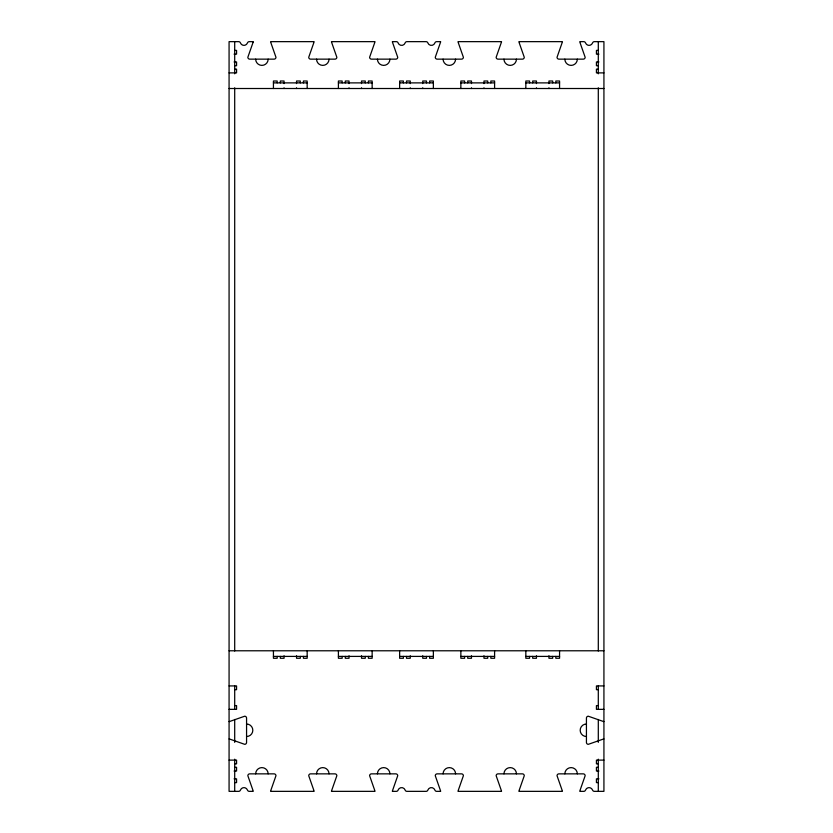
<?xml version="1.0" encoding="UTF-8"?>
<svg xmlns="http://www.w3.org/2000/svg" width="833" height="833" viewBox="0 0 833 833"><rect width="100%" height="100%" fill="white"/><g stroke="black" fill="none" stroke-linecap="round" stroke-linejoin="round"><path stroke-width="1.25" d="M234.698 50.396L236.572 50.396L236.572 54.145L234.073 54.145M598.302 50.396L596.428 50.396L596.428 54.145L598.927 54.145M234.073 61.954L236.572 61.954L236.572 65.703L234.698 65.703M598.927 61.954L596.428 61.954L596.428 65.703L598.302 65.703M234.698 69.139L236.572 69.139L236.572 72.888L229.075 72.888M598.302 69.139L596.428 69.139L596.428 72.888L603.925 72.888M273.432 82.883L307.169 82.883M338.406 82.883L372.143 82.883M399.632 82.883L433.368 82.883M460.857 82.883L494.594 82.883M525.831 82.883L559.568 82.883M229.075 88.506L603.925 88.506M229.075 650.781L603.925 650.781M273.432 656.404L307.169 656.404M338.406 656.404L372.143 656.404M399.632 656.404L433.368 656.404M460.857 656.404L494.594 656.404M525.831 656.404L559.568 656.404M229.075 685.923L236.572 685.923L236.572 689.672L234.698 689.672M603.925 685.923L596.428 685.923L596.428 689.672L598.302 689.672M234.698 705.603L236.572 705.603L236.572 709.352L229.075 709.352M598.302 705.603L596.428 705.603L596.428 709.352L603.925 709.352M229.075 760.112L236.572 760.112L236.572 763.861L234.698 763.861M603.925 760.112L596.428 760.112L596.428 763.861L598.302 763.861M234.698 767.297L236.572 767.297L236.572 771.046L234.073 771.046M598.302 767.297L596.428 767.297L596.428 771.046L598.927 771.046M234.073 778.855L236.572 778.855L236.572 782.604L234.698 782.604M598.927 778.855L596.428 778.855L596.428 782.604L598.302 782.604M598.302 41.65L598.302 73.825M598.302 87.809L598.302 651.021M598.302 685.923L598.302 709.352M598.302 719.462L598.302 742.37M598.302 759.175L598.302 791.35M559.568 88.506L559.568 81.009L555.819 81.009L555.819 82.883M559.568 650.781L559.568 658.278L555.819 658.278L555.819 656.404M552.695 82.883L552.695 81.009L548.947 81.009L548.947 83.592M552.695 656.404L552.695 658.278L548.947 658.278L548.947 655.779M548.947 87.809L548.947 88.506M536.452 83.592L536.452 81.009L532.704 81.009L532.704 82.883M536.452 87.809L536.452 88.506M536.452 655.779L536.452 658.278L532.704 658.278L532.704 656.404M529.58 82.883L529.58 81.009L525.831 81.009L525.831 88.506M529.58 656.404L529.58 658.278L525.831 658.278L525.831 650.781M494.594 88.506L494.594 81.009L490.845 81.009L490.845 82.883M494.594 650.781L494.594 658.278L490.845 658.278L490.845 656.404M487.721 82.883L487.721 81.009L483.973 81.009L483.973 83.592M487.721 656.404L487.721 658.278L483.973 658.278L483.973 655.779M483.973 87.809L483.973 88.506M471.478 83.592L471.478 81.009L467.729 81.009L467.729 82.883M471.478 87.809L471.478 88.506M471.478 655.779L471.478 658.278L467.729 658.278L467.729 656.404M464.606 82.883L464.606 81.009L460.857 81.009L460.857 88.506M464.606 656.404L464.606 658.278L460.857 658.278L460.857 650.781M433.368 88.506L433.368 81.009L429.62 81.009L429.62 82.883M433.368 650.781L433.368 658.278L429.62 658.278L429.62 656.404M426.496 82.883L426.496 81.009L422.748 81.009L422.748 83.592M426.496 656.404L426.496 658.278L422.748 658.278L422.748 655.779M422.748 87.809L422.748 88.506M410.252 83.592L410.252 81.009L406.504 81.009L406.504 82.883M410.252 87.809L410.252 88.506M410.252 655.779L410.252 658.278L406.504 658.278L406.504 656.404M403.38 82.883L403.38 81.009L399.632 81.009L399.632 88.506M403.38 656.404L403.38 658.278L399.632 658.278L399.632 650.781M372.143 88.506L372.143 81.009L368.394 81.009L368.394 82.883M372.143 650.781L372.143 658.278L368.394 658.278L368.394 656.404M365.271 82.883L365.271 81.009L361.522 81.009L361.522 83.592M365.271 656.404L365.271 658.278L361.522 658.278L361.522 655.779M361.522 87.809L361.522 88.506M349.027 83.592L349.027 81.009L345.279 81.009L345.279 82.883M349.027 87.809L349.027 88.506M349.027 655.779L349.027 658.278L345.279 658.278L345.279 656.404M342.155 82.883L342.155 81.009L338.406 81.009L338.406 88.506M342.155 656.404L342.155 658.278L338.406 658.278L338.406 650.781M307.169 88.506L307.169 81.009L303.42 81.009L303.42 82.883M307.169 650.781L307.169 658.278L303.42 658.278L303.42 656.404M300.296 82.883L300.296 81.009L296.548 81.009L296.548 83.592M300.296 656.404L300.296 658.278L296.548 658.278L296.548 655.779M296.548 87.809L296.548 88.506M284.053 83.592L284.053 81.009L280.305 81.009L280.305 82.883M284.053 87.809L284.053 88.506M284.053 655.779L284.053 658.278L280.305 658.278L280.305 656.404M277.181 82.883L277.181 81.009L273.432 81.009L273.432 88.506M277.181 656.404L277.181 658.278L273.432 658.278L273.432 650.781M234.698 41.65L234.698 73.825M234.698 87.809L234.698 651.021M234.698 685.923L234.698 709.352M234.698 719.462L234.698 742.37M234.698 759.175L234.698 791.35M577.342 59.143A6.248 6.248 0 0 1 571.094 65.391A6.248 6.248 0 0 1 564.847 59.143M516.46 59.143A6.248 6.248 0 0 1 510.212 65.391A6.248 6.248 0 0 1 503.965 59.143M455.578 59.143A6.248 6.248 0 0 1 449.331 65.391A6.248 6.248 0 0 1 443.083 59.143M389.917 59.143A6.248 6.248 0 0 1 383.669 65.391A6.248 6.248 0 0 1 377.422 59.143M329.035 59.143A6.248 6.248 0 0 1 322.788 65.391A6.248 6.248 0 0 1 316.54 59.143M268.153 59.143A6.248 6.248 0 0 1 261.906 65.391A6.248 6.248 0 0 1 255.658 59.143M603.925 721.565A1.874 1.874 0 0 1 603.394 721.493L588.306 716.213A1.874 1.874 0 0 0 586.432 718.088L586.432 742.453A1.874 1.874 0 0 0 588.306 744.327L603.394 739.048A1.874 1.874 0 0 1 603.925 738.965M586.432 736.518A6.248 6.248 0 0 1 580.185 730.27A6.248 6.248 0 0 1 586.432 724.023M229.075 738.965A1.874 1.874 0 0 1 229.616 739.048L244.694 744.327A1.874 1.874 0 0 0 246.568 742.453L246.568 718.088A1.874 1.874 0 0 0 244.694 716.213L229.616 721.493A1.874 1.874 0 0 1 229.075 721.565M246.568 724.023A6.248 6.248 0 0 1 252.816 730.27A6.248 6.248 0 0 1 246.568 736.518M255.658 773.857A6.248 6.248 0 0 1 261.906 767.61A6.248 6.248 0 0 1 268.153 773.857M316.54 773.857A6.248 6.248 0 0 1 322.788 767.61A6.248 6.248 0 0 1 329.035 773.857M377.422 773.857A6.248 6.248 0 0 1 383.669 767.61A6.248 6.248 0 0 1 389.917 773.857M443.083 773.857A6.248 6.248 0 0 1 449.331 767.61A6.248 6.248 0 0 1 455.578 773.857M503.965 773.857A6.248 6.248 0 0 1 510.212 767.61A6.248 6.248 0 0 1 516.46 773.857M564.847 773.857A6.248 6.248 0 0 1 571.094 767.61A6.248 6.248 0 0 1 577.342 773.857M253.128 42.181L247.849 57.269A1.874 1.874 0 0 0 249.723 59.143L274.088 59.143A1.874 1.874 0 0 0 275.962 57.269L270.683 42.181A1.874 1.874 0 0 1 270.61 41.65L314.093 41.65A1.874 1.874 0 0 1 314.01 42.181L308.731 57.269A1.874 1.874 0 0 0 310.605 59.143L334.97 59.143A1.874 1.874 0 0 0 336.844 57.269L331.565 42.181A1.874 1.874 0 0 1 331.492 41.65L374.975 41.65A1.874 1.874 0 0 1 374.892 42.181L369.613 57.269A1.874 1.874 0 0 0 371.487 59.143L395.852 59.143A1.874 1.874 0 0 0 397.726 57.269L392.447 42.181A1.874 1.874 0 0 1 392.374 41.65L396.321 41.65A1.874 1.874 0 0 1 398.091 42.9A3.748 3.748 0 0 0 405.161 42.9A1.874 1.874 0 0 1 406.921 41.65L426.079 41.65A1.874 1.874 0 0 1 427.839 42.9A3.748 3.748 0 0 0 434.909 42.9A1.874 1.874 0 0 1 436.679 41.65L440.636 41.65A1.874 1.874 0 0 1 440.553 42.181L435.274 57.269A1.874 1.874 0 0 0 437.148 59.143L461.513 59.143A1.874 1.874 0 0 0 463.387 57.269L458.108 42.181A1.874 1.874 0 0 1 458.035 41.65L501.518 41.65A1.874 1.874 0 0 1 501.435 42.181L496.156 57.269A1.874 1.874 0 0 0 498.03 59.143L522.395 59.143A1.874 1.874 0 0 0 524.269 57.269L518.99 42.181A1.874 1.874 0 0 1 518.917 41.65L562.4 41.65A1.874 1.874 0 0 1 562.317 42.181L557.038 57.269A1.874 1.874 0 0 0 558.912 59.143L583.277 59.143A1.874 1.874 0 0 0 585.151 57.269L579.872 42.181A1.874 1.874 0 0 1 579.799 41.65L583.746 41.65A1.874 1.874 0 0 1 585.516 42.9A3.748 3.748 0 0 0 592.586 42.9A1.874 1.874 0 0 1 594.345 41.65L603.925 41.65L603.925 791.35L594.345 791.35A1.874 1.874 0 0 1 592.586 790.101A3.748 3.748 0 0 0 585.516 790.101A1.874 1.874 0 0 1 583.746 791.35L579.799 791.35A1.874 1.874 0 0 1 579.872 790.819L585.151 775.731A1.874 1.874 0 0 0 583.277 773.857L558.912 773.857A1.874 1.874 0 0 0 557.038 775.731L562.317 790.819A1.874 1.874 0 0 1 562.4 791.35L518.917 791.35A1.874 1.874 0 0 1 518.99 790.819L524.269 775.731A1.874 1.874 0 0 0 522.395 773.857L498.03 773.857A1.874 1.874 0 0 0 496.156 775.731L501.435 790.819A1.874 1.874 0 0 1 501.518 791.35L458.035 791.35A1.874 1.874 0 0 1 458.108 790.819L463.387 775.731A1.874 1.874 0 0 0 461.513 773.857L437.148 773.857A1.874 1.874 0 0 0 435.274 775.731L440.553 790.819A1.874 1.874 0 0 1 440.636 791.35L436.679 791.35A1.874 1.874 0 0 1 434.909 790.101A3.748 3.748 0 0 0 427.839 790.101A1.874 1.874 0 0 1 426.079 791.35L406.921 791.35A1.874 1.874 0 0 1 405.161 790.101A3.748 3.748 0 0 0 398.091 790.101A1.874 1.874 0 0 1 396.321 791.35L392.374 791.35A1.874 1.874 0 0 1 392.447 790.819L397.726 775.731A1.874 1.874 0 0 0 395.852 773.857L371.487 773.857A1.874 1.874 0 0 0 369.613 775.731L374.892 790.819A1.874 1.874 0 0 1 374.975 791.35L331.492 791.35A1.874 1.874 0 0 1 331.565 790.819L336.844 775.731A1.874 1.874 0 0 0 334.97 773.857L310.605 773.857A1.874 1.874 0 0 0 308.731 775.731L314.01 790.819A1.874 1.874 0 0 1 314.093 791.35L270.61 791.35A1.874 1.874 0 0 1 270.683 790.819L275.962 775.731A1.874 1.874 0 0 0 274.088 773.857L249.723 773.857A1.874 1.874 0 0 0 247.849 775.731L253.128 790.819A1.874 1.874 0 0 1 253.211 791.35L249.254 791.35A1.874 1.874 0 0 1 247.484 790.101A3.748 3.748 0 0 0 240.414 790.101A1.874 1.874 0 0 1 238.654 791.35L229.075 791.35L229.075 41.65L238.654 41.65A1.874 1.874 0 0 1 240.414 42.9A3.748 3.748 0 0 0 247.484 42.9A1.874 1.874 0 0 1 249.254 41.65L253.211 41.65A1.874 1.874 0 0 1 253.128 42.181"/></g></svg>
